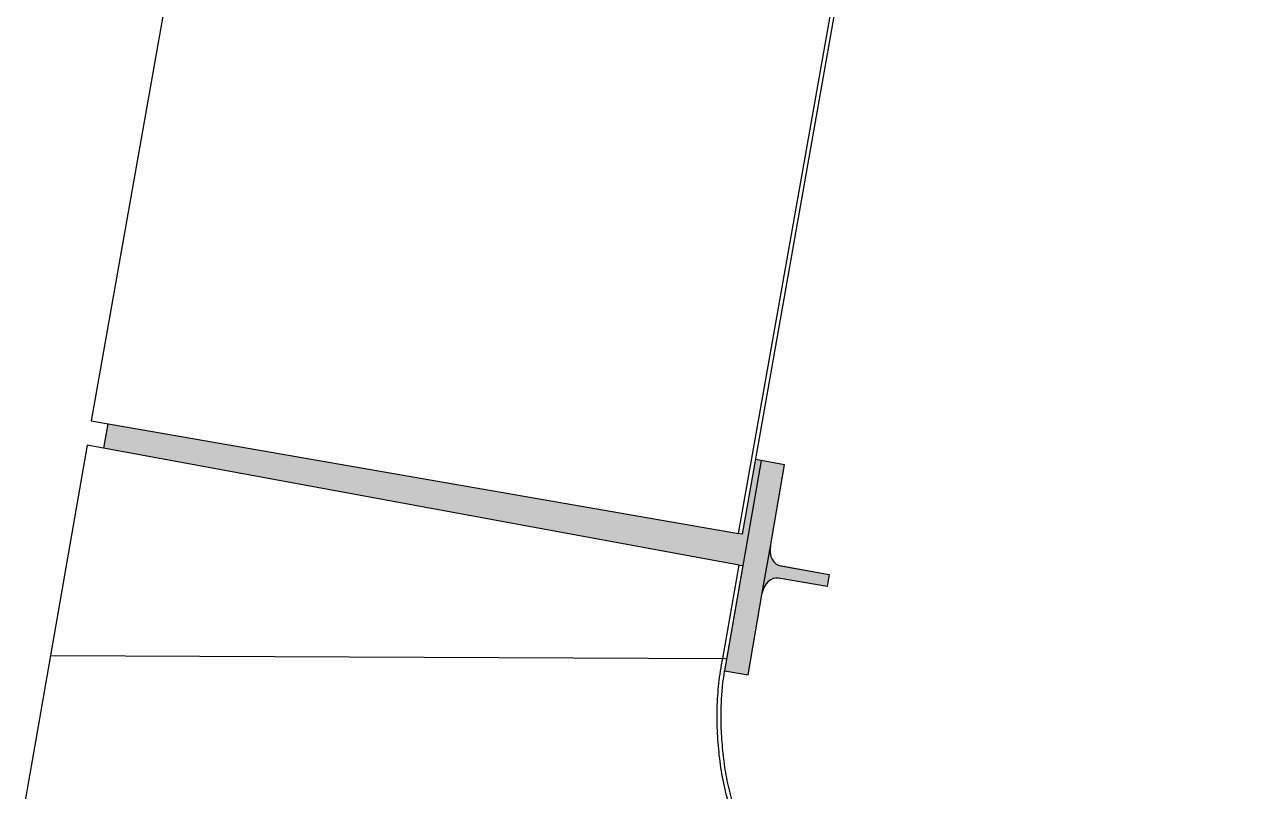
# Model space of a CAD drawing. Header units: metres. Extents: x -1164 to -1017, y 3 to 563.
# Drawn here: x -1043.236 to -1042.251, y 510.116 to 510.735 of the extents above; entities that cross this region are included whole.
import ezdxf

# ---------------------------------------------------------------- set-up
doc = ezdxf.new("R2010")
doc.units = ezdxf.units.M
doc.layers.add('A-GENM', color=7, linetype='Continuous', lineweight=35)

# ---------------------------------------------------------------- blocks, each defined once
blk = doc.blocks.new('BR08_SCREEN_PANEL - SOUTH PANEL-5584175-DRG 2873021 - motorway level drainage')
at = {"layer": 'A-GENM', "color": 254, "lineweight": 25, "true_color": 0xd4d4d4}
for p, q in [((-1111.32808, 511.54754), (-1111.52838, 510.41512)), ((-1111.00661, 510.32421), (-1110.80631, 511.45663)), ((-1110.8034, 511.45613), (-1111.0037, 510.3237)), ((-1111.52838, 510.41512), (-1111.00661, 510.32421)), ((-1111.0037, 510.3237), (-1111.00661, 510.32421))]:
    blk.add_line(p, q, dxfattribs=at)
blk = doc.blocks.new('BR08_GEN_POST_0 - 360UB_BASE-V576-DRG 2873021 - motorway level drainage')
at = {"layer": 'A-GENM', "lineweight": 25, "true_color": 0xcbc2be}
for points in [[(0.019, 0.5432), (0.01364, 0.54403), (0.00767, 0.54774), (0.00589, 0.55037), (0.005, 0.55583), (0.005, 0.59375), (-0.005, 0.59375), (-0.00607, 0.54992), (-0.01006, 0.54577), (-0.01364, 0.54403), (-0.019, 0.5432)], [(0.086, 0.5432), (-0.086, 0.5432), (-0.086, 0.5239), (0.086, 0.5239), (0.086, 0.53553)], [(0, 0.5239), (-0.086, 0.5239), (-0.086, 0.51931), (-0.02492, 0.51916), (-0.02492, 0), (-0.00483, 0), (-0.00003, 0.52109)]]:
    blk.add_hatch(color=9, dxfattribs=at).paths.add_polyline_path(points)
at = {"layer": 'A-GENM', "color": 254, "lineweight": 25, "true_color": 0xd4d4d4}
for p, q in [((-0.005, 0.55409), (-0.005, 0.59375)), ((-0.005, 0.59375), (0.005, 0.59375)), ((0.005, 0.59375), (0.005, 0.55409)), ((-0.019, 0.5432), (-0.086, 0.5432)), ((-0.086, 0.5432), (-0.086, 0.5239)), ((0.019, 0.5432), (-0.019, 0.5432)), ((0.086, 0.5432), (0.019, 0.5432)), ((0.086, 0.5239), (0.086, 0.5432)), ((-0.086, 0.5239), (0.086, 0.5239)), ((-0.086, 0.5239), (-0.086, 0.51931)), ((-0.02492, 0), (-0.0048, 0)), ((-0.02492, 0), (-0.0048, 0))]:
    blk.add_line(p, q, dxfattribs=at)
at = {"layer": 'A-GENM', "color": 254, "lineweight": 25, "true_color": 0xd4d4d4, "flags": 128}
for points in [[(-0.019, 0.5432), (-0.01627, 0.54341), (-0.01364, 0.54403), (-0.01122, 0.54503), (-0.0091, 0.54639), (-0.00736, 0.54804), (-0.00607, 0.54992), (-0.00527, 0.55196), (-0.005, 0.55409)], [(0.005, 0.55409), (0.00527, 0.55196), (0.00607, 0.54992), (0.00736, 0.54804), (0.0091, 0.54639), (0.01122, 0.54503), (0.01364, 0.54403), (0.01627, 0.54341), (0.019, 0.5432)]]:
    blk.add_lwpolyline(points, dxfattribs=at)
blk = doc.blocks.new('South Corner Panel 2 - South Corner Panel 2-5834575-DRG 2873021 - motorway level drainage')
at = {"layer": 'A-GENM', "color": 254, "lineweight": 25, "true_color": 0xd0d0d0}
for p, q in [((207.77911, 1205.33576), (207.60768, 1205.32076)), ((207.82077, 1204.80299), (207.77911, 1205.33576)), ((207.77937, 1205.33281), (207.77911, 1205.33576)), ((207.60768, 1205.32076), (207.52673, 1205.31368)), ((207.60768, 1205.32076), (207.74444, 1204.79637)), ((207.52673, 1205.31368), (207.48626, 1205.31013)), ((207.74444, 1204.79637), (207.82077, 1204.80299)), ((207.82103, 1204.80005), (207.7447, 1204.79343)), ((207.82077, 1204.80299), (207.82103, 1204.80005)), ((207.7447, 1204.79342), (207.74444, 1204.79637))]:
    blk.add_line(p, q, dxfattribs=at)
for points, knots in [([(207.57039, 1204.31327), (207.56764, 1204.32374), (207.56215, 1204.34467), (207.55396, 1204.3759), (207.54571, 1204.40736), (207.53886, 1204.43352), (207.53335, 1204.45444), (207.52931, 1204.47015), (207.52496, 1204.48569), (207.52141, 1204.49878), (207.51916, 1204.50946), (207.51737, 1204.5201), (207.51507, 1204.53885), (207.51428, 1204.57677), (207.52404, 1204.63032), (207.54767, 1204.67934), (207.57388, 1204.7137), (207.59872, 1204.73852), (207.6238, 1204.75693), (207.64445, 1204.76839), (207.65663, 1204.77418), (207.66596, 1204.77815), (207.67545, 1204.78167), (207.68494, 1204.78496), (207.69466, 1204.78793), (207.70771, 1204.79127), (207.72427, 1204.79451), (207.7377, 1204.79597), (207.74444, 1204.79637)], [0, 0, 0, 0, 0.052632, 0.105263, 0.157895, 0.210526, 0.236842, 0.263158, 0.289474, 0.315789, 0.328947, 0.342105, 0.368421, 0.421053, 0.526316, 0.631579, 0.684211, 0.736842, 0.802632, 0.835526, 0.851974, 0.868421, 0.884868, 0.901316, 0.917763, 0.934211, 0.967105, 1, 1, 1, 1]), ([(207.73533, 1204.79266), (207.72656, 1204.79176), (207.71193, 1204.78934), (207.69178, 1204.78418), (207.67479, 1204.77843), (207.65813, 1204.77181), (207.64203, 1204.76385), (207.62661, 1204.75471), (207.60701, 1204.74104), (207.58457, 1204.7212), (207.5615, 1204.69363), (207.54287, 1204.6629), (207.52847, 1204.62832), (207.51951, 1204.59037), (207.51733, 1204.55668), (207.51887, 1204.52971), (207.52186, 1204.50966), (207.52686, 1204.49001), (207.5323, 1204.4705), (207.53734, 1204.45093), (207.54251, 1204.43133), (207.54763, 1204.41176), (207.55273, 1204.39227), (207.55787, 1204.37269), (207.56228, 1204.3559), (207.56495, 1204.3457), (207.56592, 1204.34203)], [0.0154229, 0.0154229, 0.0154229, 0.0154229, 0.0588235, 0.0882353, 0.1176471, 0.1470588, 0.1764706, 0.2058824, 0.2352941, 0.2941176, 0.3529412, 0.4117647, 0.4705882, 0.5367647, 0.6029412, 0.6360294, 0.6691176, 0.7022059, 0.7352941, 0.7683824, 0.8014706, 0.8345588, 0.8676471, 0.9007353, 0.9338235, 0.952481, 0.952481, 0.952481, 0.952481])]:
    blk.add_open_spline(points, degree=3, knots=knots, dxfattribs=at)

msp = doc.modelspace()

# ---------------------------------------------------------------- block references
at = {"layer": 'A-GENM', "color": 254, "lineweight": 25, "true_color": 0xd4d4d4}
msp.add_blockref('BR08_SCREEN_PANEL - SOUTH PANEL-5584175-DRG 2873021 - motorway level drainage', (68.3458246, 0), dxfattribs=at)
for name, p, rotation in [('BR08_GEN_POST_0 - 360UB_BASE-V576-DRG 2873021 - motorway level drainage', (-1043.1736055, 510.3882591), 260.1164888303576), ('South Corner Panel 2 - South Corner Panel 2-5834575-DRG 2873021 - motorway level drainage', (68.3458246, 0), 75.11694444444437)]:
    msp.add_blockref(name, p, dxfattribs=dict(at, rotation=rotation))

doc.saveas('drawing.dxf')
